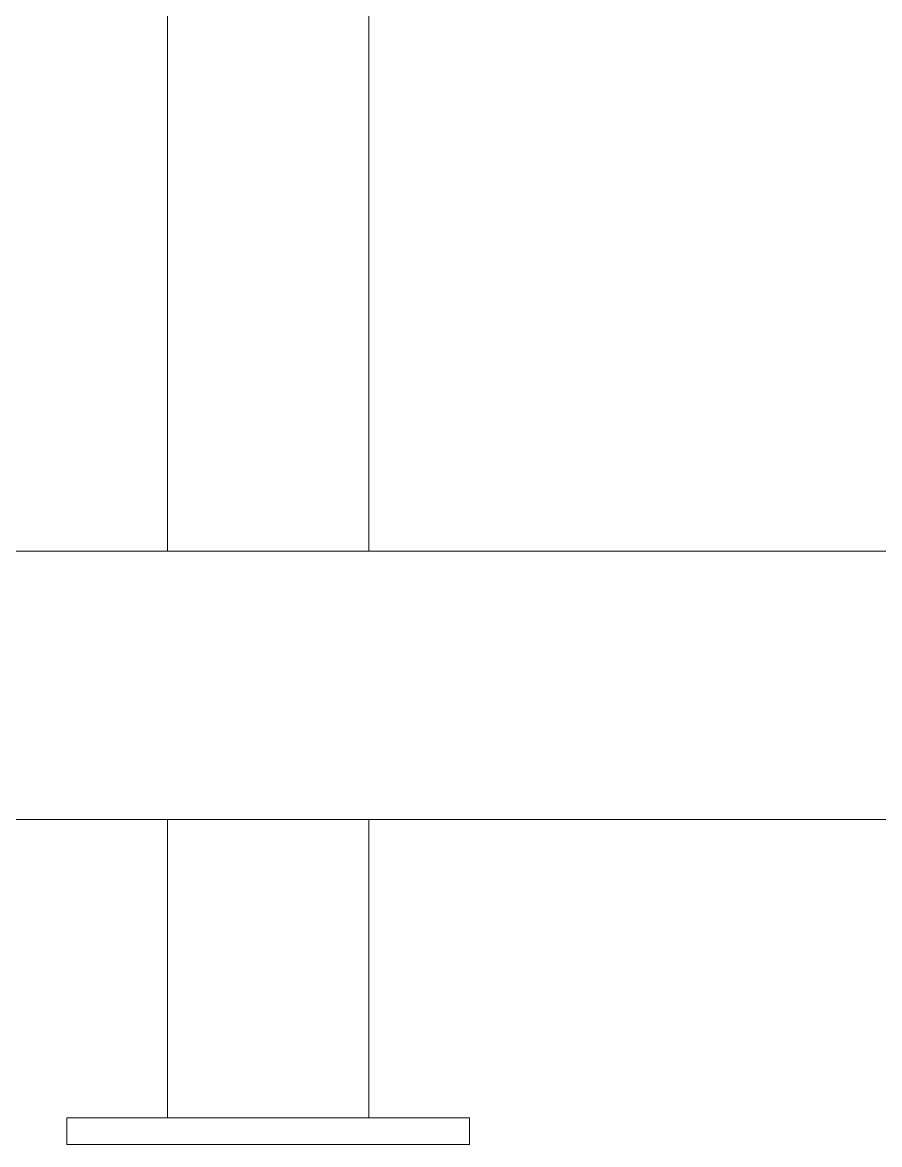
# Model space of a CAD drawing. Header units: centimetres. Extents: x -13467 to 3766, y -437 to 1921.
# Drawn here: x -7490.46 to -7458.54, y 96.02 to 137.83 of the extents above; entities that cross this region are included whole.
import ezdxf

# ---------------------------------------------------------------- set-up
doc = ezdxf.new("R2010")
doc.units = ezdxf.units.CM
doc.layers.add('G-IMPT', color=7, linetype='Continuous', lineweight=9)
doc.layers.add('M-EQPM', color=7, linetype='Continuous', lineweight=9)

# ---------------------------------------------------------------- blocks, each defined once
blk = doc.blocks.new('EQ-02-004 - EQ-02-004_dwg_Agrupar_892-1526218-Sección 1-1')
at = {"layer": 'G-IMPT'}
for p, q in [((-7432.119, 118.129), (-8054.093, 118.129)), ((-7432.119, 118.129), (-8054.093, 118.129)), ((-8388.094, 108.129), (-7432.119, 108.129)), ((-7432.119, 108.129), (-8388.094, 108.129))]:
    blk.add_line(p, q, dxfattribs=at)
at = {"layer": 'G-IMPT', "flags": 128}
for points in [[(-7432.119, 118.129), (-7432.119, 181.18), (-7432.119, 118.129), (-8054.093, 118.129), (-8054.093, 181.18), (-8059.093, 181.18)], [(-8388.094, 108.129), (-7432.119, 108.129), (-7432.119, 102.629), (-7427.119, 102.629), (-7427.119, 171.629), (-7426.619, 171.629), (-7426.619, 181.18), (-7432.119, 181.18)]]:
    blk.add_lwpolyline(points, dxfattribs=at)
blk = doc.blocks.new('EQ-02-004 - EQ-02-004_dwg-1526208-Sección 1-1')
blk.add_blockref('EQ-02-004 - EQ-02-004_dwg_Agrupar_892-1526218-Sección 1-1', (0, 0))
blk = doc.blocks.new('EQ-02-004 - EQ-02-004-1526283-Sección 1-1')
blk.add_blockref('EQ-02-004 - EQ-02-004_dwg-1526208-Sección 1-1', (0, 0))
blk = doc.blocks.new('EQ-06-008 - EQ-06-008_dwg_Agrupar_608-1570824-Sección 1-1')
at = {"layer": 'M-EQPM', "color": 251, "true_color": 0x666666}
for p, q in [((-7485.055, 179.114), (-7485.055, 118.129)), ((-7485.055, 118.129), (-7485.055, 179.114)), ((-7485.055, 179.114), (-7485.055, 118.129)), ((-7477.555, 118.129), (-7477.555, 161.444)), ((-7477.555, 118.129), (-7477.555, 161.444)), ((-7485.055, 108.129), (-7485.055, 97.023)), ((-7485.055, 97.023), (-7485.055, 108.129)), ((-7485.055, 108.129), (-7485.055, 97.023)), ((-7477.555, 97.023), (-7477.555, 108.129)), ((-7477.555, 108.129), (-7477.555, 97.023)), ((-7477.555, 97.023), (-7477.555, 108.129)), ((-7488.805, 96.023), (-7488.805, 97.023)), ((-7488.805, 97.023), (-7473.805, 97.023)), ((-7488.805, 96.023), (-7488.805, 97.023)), ((-7473.805, 96.023), (-7473.805, 97.023)), ((-7473.805, 97.023), (-7473.805, 96.023)), ((-7473.805, 96.023), (-7488.805, 96.023)), ((-7488.805, 96.023), (-7473.805, 96.023))]:
    blk.add_line(p, q, dxfattribs=at)
at = {"layer": 'M-EQPM', "color": 251, "true_color": 0x666666, "flags": 128}
for points in [[(-7439.794, 161.444), (-7477.555, 161.444), (-7477.555, 118.129)], [(-7488.805, 97.023), (-7488.805, 96.023), (-7473.805, 96.023), (-7473.805, 97.023), (-7488.805, 97.023), (-7473.805, 97.023)]]:
    blk.add_lwpolyline(points, dxfattribs=at)
blk = doc.blocks.new('EQ-06-008 - EQ-06-008_dwg-1570823-Sección 1-1')
blk.add_blockref('EQ-06-008 - EQ-06-008_dwg_Agrupar_608-1570824-Sección 1-1', (0, 0))
blk = doc.blocks.new('EQ-06-008 - EQ-06-008-1570827-Sección 1-1')
blk.add_blockref('EQ-06-008 - EQ-06-008_dwg-1570823-Sección 1-1', (0, 0))
blk = doc.blocks.new('PQ_RVR_MEP-01_ZZ_ZZ_MO_T_A_rvt-1-Sección 1-1')
at = {"layer": 'M-EQPM', "lineweight": 9}
for name in ['EQ-02-004 - EQ-02-004-1526283-Sección 1-1', 'EQ-06-008 - EQ-06-008-1570827-Sección 1-1']:
    blk.add_blockref(name, (0, 0), dxfattribs=at)

msp = doc.modelspace()

# ---------------------------------------------------------------- block references
at = {"lineweight": 5}
msp.add_blockref('PQ_RVR_MEP-01_ZZ_ZZ_MO_T_A_rvt-1-Sección 1-1', (0, 0), dxfattribs=at)

doc.saveas('drawing.dxf')
